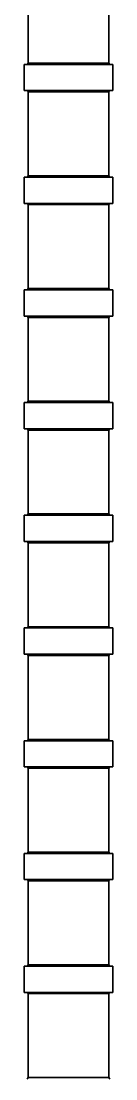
# Model space of a CAD drawing. Header units: millimetres. Extents: x 291 to 921, y 207 to 3425.
# Drawn here: x 588 to 656, y 1020 to 1827 of the extents above; entities that cross this region are included whole.
import ezdxf

# ---------------------------------------------------------------- set-up
doc = ezdxf.new("R2010")
doc.units = ezdxf.units.MM
doc.layers.add('Tangent Edges', color=7, linetype='Continuous', lineweight=50)
doc.layers.add('Visible Edges', color=7, linetype='Continuous', lineweight=50)

msp = doc.modelspace()

# ---------------------------------------------------------------- linework, layer by layer
at = {"layer": 'Tangent Edges', "linetype": 'Continuous', "lineweight": 35}
for p, q in [((591.08, 1794.67), (653.08, 1794.67)), ((653.08, 1772.67), (591.08, 1772.67)), ((591.08, 1708.67), (653.08, 1708.67)), ((653.08, 1686.67), (591.08, 1686.67)), ((591.08, 1622.67), (653.08, 1622.67)), ((653.08, 1600.67), (591.08, 1600.67)), ((591.08, 1536.67), (653.08, 1536.67)), ((653.08, 1514.67), (591.08, 1514.67)), ((591.08, 1450.67), (653.08, 1450.67)), ((653.08, 1428.67), (591.08, 1428.67)), ((591.08, 1364.67), (653.08, 1364.67)), ((653.08, 1342.67), (591.08, 1342.67)), ((591.08, 1278.67), (653.08, 1278.67)), ((653.08, 1256.67), (591.08, 1256.67)), ((591.08, 1192.67), (653.08, 1192.67)), ((653.08, 1170.67), (591.08, 1170.67)), ((591.08, 1106.67), (653.08, 1106.67)), ((653.08, 1084.67), (591.08, 1084.67)), ((591.08, 1020.67), (653.08, 1020.67))]:
    msp.add_line(p, q, dxfattribs=at).dxf.unprotected_set("ltscale", 0)
for centre, start, end in [((590.08, 1794.67), 270, 0), ((654.08, 1794.67), 180, 270), ((590.08, 1772.67), 0, 90), ((654.08, 1772.67), 90, 180), ((590.08, 1708.67), 270, 0), ((654.08, 1708.67), 180, 270), ((590.08, 1686.67), 0, 90), ((654.08, 1686.67), 90, 180), ((590.08, 1622.67), 270, 0), ((654.08, 1622.67), 180, 270), ((590.08, 1600.67), 0, 90), ((654.08, 1600.67), 90, 180), ((590.08, 1536.67), 270, 0), ((654.08, 1536.67), 180, 270), ((590.08, 1514.67), 0, 90), ((654.08, 1514.67), 90, 180), ((590.08, 1450.67), 270, 0), ((654.08, 1450.67), 180, 270), ((590.08, 1428.67), 0, 90), ((654.08, 1428.67), 90, 180), ((590.08, 1364.67), 270, 0), ((654.08, 1364.67), 180, 270), ((590.08, 1342.67), 0, 90), ((654.08, 1342.67), 90, 180), ((590.08, 1278.67), 270, 0), ((654.08, 1278.67), 180, 270), ((590.08, 1256.67), 0, 90), ((654.08, 1256.67), 90, 180), ((590.08, 1192.67), 270, 0), ((654.08, 1192.67), 180, 270), ((590.08, 1170.67), 0, 90), ((654.08, 1170.67), 90, 180), ((590.08, 1106.67), 270, 0), ((654.08, 1106.67), 180, 270), ((590.08, 1084.67), 0, 90), ((654.08, 1084.67), 90, 180), ((590.08, 1020.67), 270, 0), ((654.08, 1020.67), 180, 270)]:
    msp.add_arc(centre, 1, start, end, dxfattribs=at)
at = {"layer": 'Visible Edges', "linetype": 'Continuous', "lineweight": 35}
for p, q in [((591.08, 1794.67), (591.08, 1858.67)), ((653.08, 1794.67), (653.08, 1858.67)), ((656.08, 1793.67), (588.08, 1793.67)), ((588.08, 1773.67), (588.08, 1793.67)), ((656.08, 1773.67), (656.08, 1793.67)), ((656.08, 1773.67), (588.08, 1773.67)), ((591.08, 1708.67), (591.08, 1772.67)), ((653.08, 1708.67), (653.08, 1772.67)), ((656.08, 1707.67), (588.08, 1707.67)), ((588.08, 1687.67), (588.08, 1707.67)), ((656.08, 1687.67), (656.08, 1707.67)), ((656.08, 1687.67), (588.08, 1687.67)), ((591.08, 1622.67), (591.08, 1686.67)), ((653.08, 1622.67), (653.08, 1686.67)), ((656.08, 1621.67), (588.08, 1621.67)), ((588.08, 1601.67), (588.08, 1621.67)), ((656.08, 1601.67), (656.08, 1621.67)), ((656.08, 1601.67), (588.08, 1601.67)), ((591.08, 1536.67), (591.08, 1600.67)), ((653.08, 1536.67), (653.08, 1600.67)), ((656.08, 1535.67), (588.08, 1535.67)), ((588.08, 1515.67), (588.08, 1535.67)), ((656.08, 1515.67), (656.08, 1535.67)), ((656.08, 1515.67), (588.08, 1515.67)), ((591.08, 1450.67), (591.08, 1514.67)), ((653.08, 1450.67), (653.08, 1514.67)), ((656.08, 1449.67), (588.08, 1449.67)), ((588.08, 1429.67), (588.08, 1449.67)), ((656.08, 1429.67), (656.08, 1449.67)), ((656.08, 1429.67), (588.08, 1429.67)), ((591.08, 1364.67), (591.08, 1428.67)), ((653.08, 1364.67), (653.08, 1428.67)), ((656.08, 1363.67), (588.08, 1363.67)), ((588.08, 1343.67), (588.08, 1363.67)), ((656.08, 1343.67), (656.08, 1363.67)), ((656.08, 1343.67), (588.08, 1343.67)), ((591.08, 1278.67), (591.08, 1342.67)), ((653.08, 1278.67), (653.08, 1342.67)), ((656.08, 1277.67), (588.08, 1277.67)), ((588.08, 1257.67), (588.08, 1277.67)), ((656.08, 1257.67), (656.08, 1277.67)), ((656.08, 1257.67), (588.08, 1257.67)), ((591.08, 1192.67), (591.08, 1256.67)), ((653.08, 1192.67), (653.08, 1256.67)), ((656.08, 1191.67), (588.08, 1191.67)), ((588.08, 1171.67), (588.08, 1191.67)), ((656.08, 1171.67), (656.08, 1191.67)), ((656.08, 1171.67), (588.08, 1171.67)), ((591.08, 1106.67), (591.08, 1170.67)), ((653.08, 1106.67), (653.08, 1170.67)), ((656.08, 1105.67), (588.08, 1105.67)), ((588.08, 1085.67), (588.08, 1105.67)), ((656.08, 1085.67), (656.08, 1105.67)), ((656.08, 1085.67), (588.08, 1085.67)), ((591.08, 1020.67), (591.08, 1084.67)), ((653.08, 1020.67), (653.08, 1084.67))]:
    msp.add_line(p, q, dxfattribs=at)

doc.saveas('drawing.dxf')
